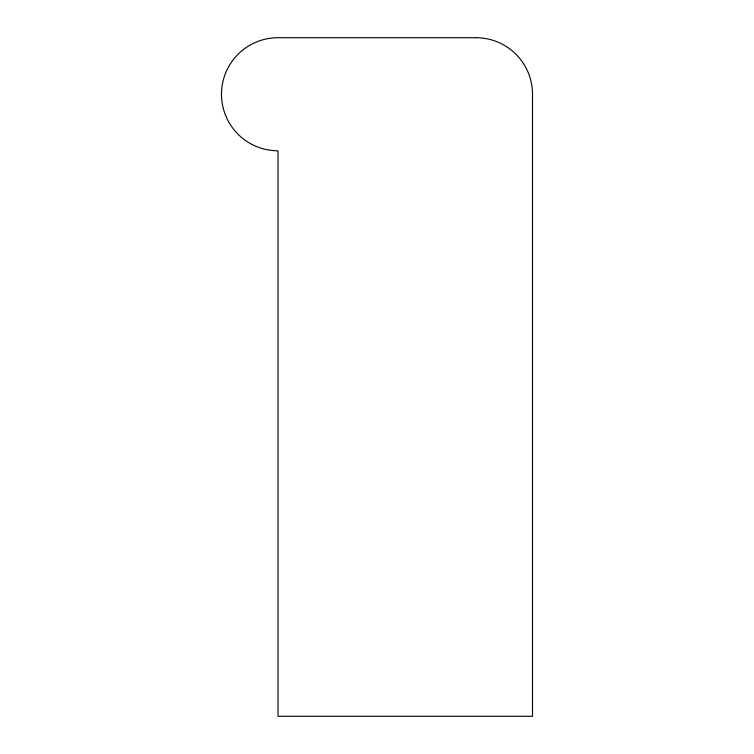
<?xml version="1.0" encoding="UTF-8"?>
<svg xmlns="http://www.w3.org/2000/svg" width="754" height="754" viewBox="0 0 754 754"><rect width="100%" height="100%" fill="white"/><g stroke="black" fill="none" stroke-linecap="round" stroke-linejoin="round"><path stroke-width="1.13" d="M475.962 37.7L278.038 37.7A56.55 56.55 0 0 0 221.488 94.25A56.55 56.55 0 0 0 278.038 150.8L278.038 716.3L532.513 716.3L532.513 94.25A56.55 56.55 0 0 0 475.962 37.7"/></g></svg>
